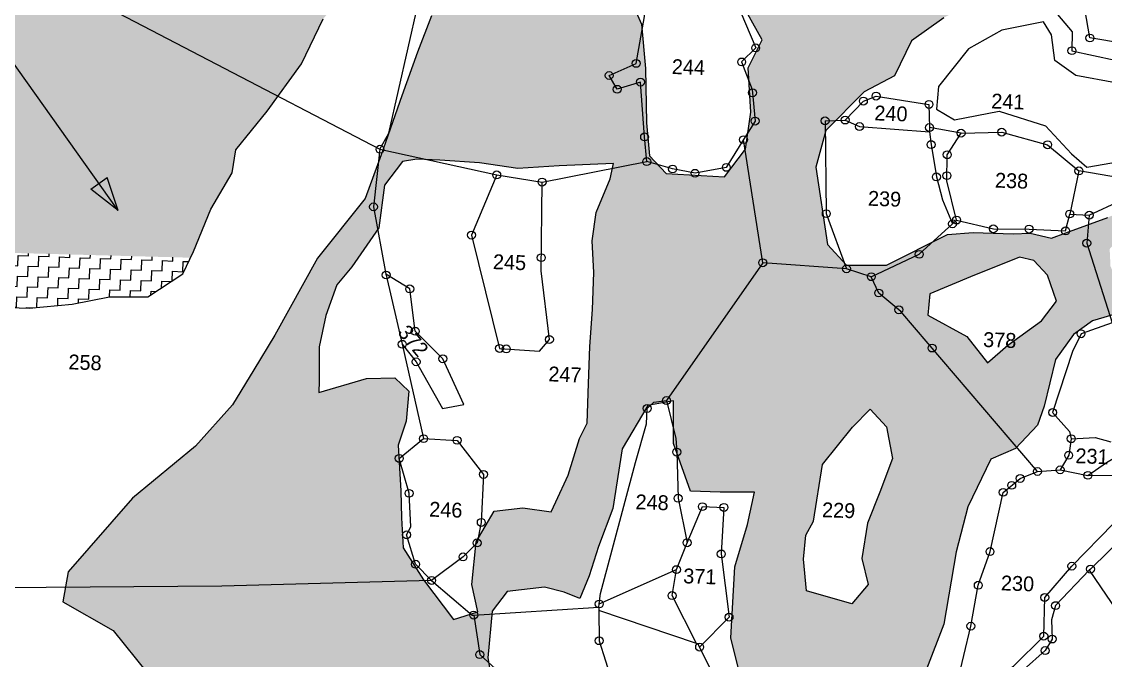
# Model space of a CAD drawing. Header units: metres. Extents: x 287285 to 291901, y 1993909 to 1999960.
# Drawn here: x 287884 to 288941, y 1997681 to 1998304 of the extents above; entities that cross this region are included whole.
import ezdxf
from ezdxf.enums import TextEntityAlignment as Align

# ---------------------------------------------------------------- set-up
doc = ezdxf.new("R2010")
doc.units = ezdxf.units.M
doc.header["$MEASUREMENT"] = 0
for name, color, linetype in [('POLY_HATCH', 12, 'Continuous'), ('POLY_PARCEL', 6, 'Continuous'), ('POLY_ROAD', 30, 'Continuous'), ('SYM_ARROW', 1, 'Continuous'), ('SYM_STONE', 1, 'Continuous'), ('TEXT_PARCEL', 7, 'Continuous')]:
    doc.layers.add(name, color=color, linetype=linetype)
doc.styles.add('TEXT_MAP', font='KRDEV050.TTF')
pattern_1 = [(357.8077746650779, (287053.6670893925, 1993864.824361824), (10.46239020061101, 9.690916929508985), [10.08403390624221, -10.08403390624221]), (87.80777466507791, (287063.7437429576, 1993864.438625188), (-9.690916929508983, 10.46239020061101), [10.08403390624221, -10.08403390624221])]

# ---------------------------------------------------------------- blocks, each defined once
blk = doc.blocks.new('STONE')
blk.add_circle((0, 0), 0.8510231522929323)
blk = doc.blocks.new('ARROWASPECT')
h = blk.add_hatch(color=256)
h.paths.add_polyline_path([(2.847414293257272, -2.847414293257272), (3.718424492809555, -1.976404093704985), (0, 0)])
h.paths.add_polyline_path([(0, 0), (1.976404093705, -3.718424492809547), (2.847414293257272, -2.847414293257272)])
for points in [[(0, 0), (17.15460829185389, -17.15460829185389)], [(0, 0), (1.976404093705, -3.718424492809547)], [(0, 0), (3.718424492809556, -1.976404093704986)], [(3.718424492809556, -1.976404093704986), (1.976404093705, -3.718424492809547)]]:
    blk.add_lwpolyline(points)
blk = doc.blocks.new('6254')
at = {"layer": 'POLY_HATCH'}
h = blk.add_hatch(dxfattribs=at)
h.set_pattern_fill('ZIGZAG', color=256, scale=80.6722712499377, angle=-2.192225334922076, style=0)
h.set_pattern_definition(pattern_1)
h.paths.add_polyline_path([(288233.6210204763, 1998398.211110149), (288273.1221455127, 1998410.628667791), (288289.4502860775, 1998400.252841924), (288292.4541286866, 1998369.492577004), (288281.1146078577, 1998328.137646882), (288267.2045869975, 1998292.452990873), (288251.6365866324, 1998249.866959234), (288231.307710001, 1998192.140536478), (288215.739709636, 1998149.554504839), (288168.9145357334, 1998091.449397794), (288167.3363395184, 1998088.623919748), (288205.4574461189, 1998087.490637361), (288228.8956242125, 1998121.035277007), (288234.6681838549, 1998162.603311695), (288252.2742334985, 1998185.609781689), (288266.2980997348, 1998187.858882225), (288288.5659174698, 1998187.006464997), (288327.4813466129, 1998184.12380465), (288364.8985593365, 1998178.512576058), (288405.4187221914, 1998181.140343837), (288458.4645078518, 1998183.288644941), (288455.0953313653, 1998168.094979235), (288441.2918271449, 1998135.192166061), (288437.4434450461, 1998107.48014328), (288438.8571468938, 1998080.552020055), (288803.2875594585, 1998069.718059434), (288807.1577539603, 1998071.336980756), (288855.275546479, 1998090.389533839), (288869.0864321532, 1998087.074912544), (288882.471384367, 1998072.632863599), (288884.3116527342, 1998067.309336656), (288950.6457774877, 1998065.337324247), (288944.1338368573, 1998081.416143097), (288943.3810240888, 1998098.160568203), (288959.3823400206, 1998115.65661007), (288990.3733148667, 1998124.221032153), (289015.0518978639, 1998113.525566485), (289018.1622037429, 1998085.547163515), (289003.4993964729, 1998066.606914531), (288998.1985319883, 1998063.923653346), (289028.44504912, 1998063.0244705), (289040.0419101664, 1998080.766119387), (289039.6085952523, 1998105.856126206), (289027.9348670314, 1998128.590464193), (289003.0965492651, 1998135.113155534), (288961.3443943883, 1998136.711437707), (288941.5405864033, 1998129.111719904), (288900.5412172837, 1998113.965578005), (288886.4108344077, 1998108.934634634), (288865.6945058964, 1998113.906566577), (288848.9404042074, 1998113.154948781), (288809.9717029125, 1998114.646679704), (288784.8139143031, 1998112.823788299), (288725.1362659507, 1998083.070016696), (288686.1143465266, 1998083.170816128), (288667.3754406996, 1998103.389690436), (288656.3332720587, 1998179.032611339), (288666.0680855345, 1998214.877095254), (288703.7441418545, 1998252.437936373), (288733.6095879483, 1998268.010270356), (288750.2498449138, 1998302.197460671), (288781.7732705126, 1998324.671170285), (288824.4305921259, 1998346.718688849), (288802.8017154245, 1998364.262254524), (288782.4048300926, 1998377.579753201), (288757.1938233539, 1998374.365930304), (288723.8985735267, 1998378.426417578), (288713.2971289175, 1998392.761913206), (288706.118078924, 1998423.682006033), (288700.5437626424, 1998460.112526986), (288674.4201813549, 1998469.470355902), (288676.6106109599, 1998490.281002017), (288679.0139947684, 1998516.655388045), (288685.3796317577, 1998537.306206254), (288697.725522408, 1998545.842693605), (288241.4015654774, 1998552.276488006), (288210.1028890479, 1998518.147217532), (288169.3771000734, 1998473.738294487), (288159.7414217836, 1998476.893087875), (288161.1790386201, 1998514.448159096), (288186.116492225, 1998546.924762105), (288187.6272074676, 1998553.034662453), (288087.3632386333, 1998554.448302371), (288074.5364216092, 1998506.590379507), (288057.4702311832, 1998461.275761542), (288022.6235191434, 1998461.216733067), (288011.0562812036, 1998486.732931969), (288021.6962344046, 1998546.223217655), (288023.7716287625, 1998555.344892036), (287915.4667821712, 1998556.871901751), (287913.5560532218, 1998526.713161797), (287906.7112369789, 1998493.543968434), (287899.9728840059, 1998463.15663702), (287893.987344454, 1998416.024897548), (287886.9295206378, 1998377.291983387), (287868.2512143938, 1998362.684354718), (287864.6084577622, 1998376.753470157), (287851.7027118132, 1998403.713893223), (287821.4571946405, 1998414.622462422), (287802.9918689586, 1998405.578555585), (287782.4958747994, 1998379.896758877), (287775.3848064953, 1998339.772931305), (287755.2615283197, 1998323.827647803), (287713.7223540049, 1998330.989651807), (287691.6675168319, 1998337.405790866), (287684.1157508548, 1998358.589370487), (287696.5275552955, 1998391.545458251), (287724.0281268252, 1998454.569204568), (287745.2695516467, 1998499.723993591), (287767.7429678376, 1998540.652715617), (287773.7138084889, 1998558.870502689), (287731.2306803614, 1998559.469480033), (287712.0454626385, 1998503.751010231), (287690.5910302437, 1998453.03250041), (287668.2314587763, 1998378.668205865), (287632.9129232306, 1998329.873402894), (287599.8322544312, 1998278.552498603), (287560.60470954, 1998236.872159815), (287530.0470772718, 1998203.217746927), (287510.8895647631, 1998176.091744137), (287494.4622883597, 1998147.468275654), (287476.8562657274, 1998124.461804627), (287470.851851555, 1998109.329341842), (288044.7189717819, 1998092.26914717), (288047.729349395, 1998098.487037963), (288064.6358314106, 1998139.62886352), (288085.5045409009, 1998175.047156385), (288089.3503618106, 1998197.574696691), (288120.0677295003, 1998235.401900953), (288153.8880486265, 1998281.46813568), (288175.0762283074, 1998325.231994245), (288204.3486240656, 1998361.721543674)])
h.paths.add_polyline_path([(288460.0315793582, 1998363.330696698), (288472.0173963159, 1998385.15935888), (288502.8486357405, 1998389.550989589), (288547.1712913011, 1998382.28245035), (288573.0818656678, 1998367.360917683), (288584.5426133266, 1998339.062857865), (288604.0875770627, 1998303.49048891), (288590.4970263931, 1998276.151398601), (288593.0216363788, 1998232.872777642), (288587.4620566459, 1998196.868447738), (288566.9128179988, 1998169.79573762), (288509.9047785049, 1998173.370987288), (288493.8428359789, 1998190.701449431), (288490.8922655216, 1998222.852643775), (288490.132097658, 1998275.814485268), (288486.21573387, 1998319.146382886), (288475.9870052445, 1998343.21839172)], flags=16)
h.paths.add_polyline_path([(288462.7760234794, 1998479.028858708), (288467.5901712449, 1998495.560162201), (288488.3597725605, 1998491.979176729), (288516.1945514822, 1998490.913654936), (288540.1735661989, 1998498.353527784), (288582.2451912664, 1998505.100811312), (288615.3274611841, 1998495.476619254), (288620.2022091852, 1998477.181436817), (288601.5239299524, 1998462.573807115), (288574.3886923, 1998445.503991425), (288563.4218868022, 1998413.88555746), (288536.7126359801, 1998407.943150306), (288510.4293462823, 1998413.128186814), (288495.166079559, 1998451.322571731), (288481.6214195875, 1998461.591845315)], flags=16)
h = blk.add_hatch(dxfattribs=at)
h.set_pattern_fill('ZIGZAG', color=256, scale=80.6722712499377, angle=-2.192225334922076, style=0)
h.set_pattern_definition(pattern_1)
h.paths.add_polyline_path([(287774.6200690499, 1997881.888083484), (287757.7520956261, 1997914.572039241), (287740.6711416402, 1997941.692273167), (287741.8425334266, 1997972.292709146), (287761.2662709854, 1998006.373347178), (287779.9978223699, 1998022.371906305), (287824.0468701217, 1998044.366132198), (287847.7596867995, 1998044.85136877), (287886.7283610831, 1998043.35963888), (287928.6934965221, 1998047.325078539), (287965.1981874143, 1998054.285465599), (288002.8283530362, 1998054.237942825), (288037.1352592282, 1998076.605100157), (288044.7189717819, 1998092.26914717), (287470.851851555, 1998109.329341842), (287467.6006848749, 1998101.135676751), (287462.6874006183, 1998045.60506186), (287452.0474210586, 1997986.114794255), (287436.7989178954, 1997951.874327282), (287411.2831505036, 1997867.880088862), (287397.3198838503, 1997830.804485349), (287382.4973148, 1997807.691463073), (287366.6098706031, 1997756.759847653), (287355.9166459029, 1997695.87864959), (287349.5051587232, 1997613.56885904), (287710.3468087787, 1997620.689490592), (287705.1911896212, 1997633.811762361), (287710.6975242135, 1997668.425161807), (287716.9492894681, 1997722.511553568), (287719.4059447757, 1997750.276851973), (287756.2833246403, 1997766.973753271), (287779.2965736902, 1997785.594345407), (287778.6502775614, 1997805.120613347), (287801.1843209991, 1997811.222848409), (287792.8797692647, 1997849.150852103)])
h = blk.add_hatch(dxfattribs=at)
h.set_pattern_fill('ZIGZAG', color=256, scale=80.6722712499377, angle=-2.192225334922076, style=0)
h.set_pattern_definition(pattern_1)
h.paths.add_polyline_path([(288890.2354444634, 1997990.386025244), (288907.8947122362, 1998014.783426729), (288926.5197733397, 1998028.00012494), (288951.8905425112, 1998035.386738177), (288984.1135087268, 1998039.725093262), (289012.2677584916, 1998047.005154216), (289026.7175851995, 1998060.381681368), (289028.44504912, 1998063.0244705), (288998.1985319883, 1998063.923653346), (288977.9156473918, 1998053.65659651), (288955.5945845161, 1998053.118083279), (288950.6457774877, 1998065.337324247), (288884.3116527342, 1998067.309336656), (288891.2551417135, 1998047.223216979), (288876.5923074323, 1998028.282969029), (288843.6239099019, 1998004.471604582), (288823.4473865859, 1997987.135390621), (288803.5297068662, 1998012.971246372), (288765.3064638973, 1998033.935985624), (288767.4968941549, 1998054.746648787), (288803.2875594585, 1998069.718059434), (288438.8571468938, 1998080.552020055), (288439.055533853, 1998076.773155019), (288437.671162157, 1998040.609014256), (288434.8950360062, 1998004.498133104), (288433.5106643102, 1997968.33399234), (288432.0198016806, 1997929.387973614), (288424.4754178099, 1997914.354135815), (288413.3488775429, 1997878.562927524), (288401.2032988049, 1997852.561492049), (288396.6553754369, 1997842.984806751), (288368.9270867963, 1997846.83218946), (288340.932572453, 1997843.724919879), (288323.0603241181, 1997813.763796562), (288318.6794912667, 1997772.14248625), (288324.6265498907, 1997745.448460421), (288300.6475081628, 1997738.008588606), (288271.4668654843, 1997776.735733903), (288251.7621933379, 1997808.135310451), (288250.0968593905, 1997837.451368255), (288249.7167889643, 1997863.932288485), (288247.2453971079, 1997908.601840936), (288255.1092518219, 1997931.981261483), (288257.6191522701, 1997961.137490346), (288244.180981927, 1997974.188607799), (288216.2929578648, 1997973.863199134), (288169.7798726991, 1997960.321092258), (288170.2058331708, 1997971.448518874), (288170.0919884472, 1998004.884091393), (288176.8303414203, 1998035.271422806), (288187.7439017776, 1998065.498926313), (288202.3534632545, 1998083.048227791), (288205.4574461189, 1998087.490637361), (288167.3363395184, 1998088.623919748), (288127.0173819837, 1998016.440037737), (288106.2019176339, 1997982.412675329), (288085.3864539366, 1997948.385329968), (288048.9956341267, 1997907.989352309), (287987.1275561693, 1997857.424934591), (287924.2607965147, 1997785.454089708), (287918.9674154733, 1997756.404413128), (287968.0583557652, 1997728.058829503), (288001.3077155469, 1997686.389995383), (288022.1911609335, 1997649.373420345), (288024.3196115931, 1997626.885240572), (288336.4038055729, 1997633.043721884), (288340.9916297686, 1997659.62870252), (288334.18532277, 1997700.285307518), (288338.7258903904, 1997746.079392157), (288353.3886976604, 1997765.01964114), (288389.7868719128, 1997769.198185365), (288409.1114736331, 1997764.279529047), (288424.2076228285, 1997758.129770177), (288433.4099862042, 1997780.064983608), (288442.87857463, 1997808.954832281), (288456.8418136194, 1997846.030419781), (288466.0368219001, 1997904.1830496), (288491.3469638248, 1997946.3961498), (288516.6112427153, 1997951.000902122), (288516.4056172483, 1997909.219763902), (288532.7411399194, 1997862.626520614), (288561.9676456321, 1997861.507723197), (288595.4226308809, 1997861.620027296), (288588.6310327674, 1997829.841765425), (288575.8997851473, 1997788.540110927), (288571.8457775816, 1997719.046949927), (288581.4888373252, 1997679.67472207), (288628.381992917, 1997666.735908717), (288668.6891488511, 1997663.799972745), (288707.3383799554, 1997653.962676121), (288745.2880157679, 1997662.260719048), (288763.0005556925, 1997688.049049957), (288780.0135009778, 1997731.972737464), (288792.471195464, 1997802.537172073), (288803.917206574, 1997846.673963112), (288826.603603327, 1997893.166406969), (288850.689135336, 1997903.388139699), (288872.4703660053, 1997926.234799866), (288878.7361882128, 1997944.858303748)])
h.paths.add_polyline_path([(288708.6920322824, 1997942.274771428), (288724.7539748084, 1997924.944309284), (288730.5412709996, 1997894.077493116), (288718.1294665589, 1997861.121405352), (288705.8241800632, 1997830.947194517), (288700.3178184596, 1997796.333796105), (288706.3181222241, 1997771.030700734), (288690.2635611518, 1997752.143728409), (288646.1538861532, 1997764.97598948), (288643.1500435441, 1997795.7362544), (288645.4469634302, 1997819.328761431), (288652.9381028131, 1997832.97168582), (288662.0265938014, 1997888.342455756), (288691.2989895596, 1997924.832005185)], flags=16)
for points in [[(288781.7732705126, 1998324.671170285), (288750.2498449138, 1998302.197460671), (288733.6095879483, 1998268.010270356), (288703.7441418545, 1998252.437936373), (288666.0680855345, 1998214.877095254), (288656.3332720587, 1998179.032611339), (288667.3754406996, 1998103.389690436), (288686.1143465266, 1998083.170816128), (288725.1362659507, 1998083.070016696), (288784.8139143031, 1998112.823788299), (288809.9717029125, 1998114.646679704), (288848.9404042074, 1998113.154948781), (288865.6945058964, 1998113.906566577), (288886.4108344077, 1998108.934634634), (288900.5412172836, 1998113.965578005), (288941.5405864033, 1998129.111719904)], [(288951.8905425112, 1998035.386738177), (288926.5197733397, 1998028.00012494), (288907.8947122362, 1998014.783426729), (288890.2354444634, 1997990.386025244), (288878.7361882128, 1997944.858303748), (288872.4703660053, 1997926.234799866), (288850.689135336, 1997903.388139699), (288826.603603327, 1997893.166406969), (288803.917206574, 1997846.673963112), (288792.471195464, 1997802.537172073), (288780.0135009778, 1997731.972737464), (288763.0005556925, 1997688.049049957)], [(288581.4888373252, 1997679.67472207), (288571.8457775816, 1997719.046949927), (288575.8997851473, 1997788.540110927), (288588.6310327674, 1997829.841765425), (288595.4226308809, 1997861.620027296), (288561.9676456321, 1997861.507723197), (288532.7411399194, 1997862.626520614), (288516.4056172483, 1997909.219763902), (288516.6112427153, 1997951.000902122), (288491.3469638248, 1997946.3961498), (288466.0368219001, 1997904.1830496), (288456.8418136194, 1997846.030419781), (288442.87857463, 1997808.954832281), (288433.4099862042, 1997780.064983608), (288424.2076228285, 1997758.129770177), (288409.1114736331, 1997764.279529047), (288389.7868719128, 1997769.198185365), (288353.3886976604, 1997765.01964114), (288338.7258903904, 1997746.079392157), (288334.18532277, 1997700.285307518), (288340.9916297686, 1997659.62870252)], [(287847.7596867995, 1998044.85136877), (287886.7283610831, 1998043.35963888), (287928.6934965221, 1998047.325078539), (287965.1981874143, 1998054.285465599), (288002.8283530362, 1998054.237942825), (288037.1352592282, 1998076.605100157), (288047.729349395, 1998098.487037963), (288064.6358314106, 1998139.62886352), (288085.5045409009, 1998175.047156385), (288089.3503618106, 1998197.574696691), (288120.0677295003, 1998235.401900953), (288153.8880486265, 1998281.46813568), (288175.0762283074, 1998325.231994245)], [(288281.1146078577, 1998328.137646882), (288267.2045869975, 1998292.452990873), (288251.6365866324, 1998249.866959234), (288231.307710001, 1998192.140536478), (288215.739709636, 1998149.554504839), (288168.9145357334, 1998091.449397794), (288127.0173819837, 1998016.440037737), (288106.2019176339, 1997982.412675329), (288085.3864539366, 1997948.385329968), (288048.9956341267, 1997907.989352309), (287987.1275561693, 1997857.424934591), (287924.2607965147, 1997785.454089708), (287918.9674154733, 1997756.404413128), (287968.0583557652, 1997728.058829503), (288001.3077155469, 1997686.389995383), (288022.1911609335, 1997649.373420345), (288026.160769862, 1997607.432453185), (287992.0668435795, 1997590.629000638), (287950.101708793, 1997586.663578026), (287870.9929684394, 1997559.046601827), (287846.7477010088, 1997544.652077723), (287810.4560170374, 1997543.255394414), (287755.6916259304, 1997569.032238736), (287714.0814372488, 1997611.183976657)], [(288547.1712913011, 1998382.28245035), (288502.8486357405, 1998389.550989589), (288472.0173963159, 1998385.15935888), (288460.0315793582, 1998363.330696698), (288475.9870052445, 1998343.21839172), (288486.21573387, 1998319.146382886), (288490.132097658, 1998275.814485268), (288490.8922655216, 1998222.852643775), (288493.8428359789, 1998190.701449431), (288509.9047785049, 1998173.370987288), (288566.9128179988, 1998169.79573762), (288587.4620566459, 1998196.868447738), (288593.0216363788, 1998232.872777642), (288590.4970263931, 1998276.151398601), (288604.0875770627, 1998303.49048891), (288584.5426133266, 1998339.062857865), (288573.0818656678, 1998367.360917683), (288547.1712913011, 1998382.28245035)], [(288879.3641061786, 1998320.534845441), (288838.6309897728, 1998312.343354797), (288805.875572152, 1998294.095695134), (288776.6031763938, 1998257.606145705), (288774.3595009957, 1998235.404552085), (288792.0793960154, 1998224.975466606), (288835.5960200257, 1998233.060403934), (288881.0441766747, 1998218.783936781), (288906.4755454293, 1998191.344047041), (288921.3054695746, 1998178.23965293), (288960.5936140488, 1998185.09348874), (288983.0211672055, 1998188.413862886), (288985.9037829848, 1998227.306587907), (288981.2952336751, 1998252.556423667), (288949.5514724191, 1998260.736408609), (288910.7957786976, 1998267.79186033), (288890.4521385063, 1998282.500289465), (288887.2353423462, 1998307.696831519), (288879.3641061786, 1998320.534845441)], [(288252.2742334985, 1998185.609781689), (288234.6681838549, 1998162.603311695), (288228.8956242125, 1998121.035277007), (288202.3534632545, 1998083.048227791), (288187.7439017776, 1998065.498926313), (288176.8303414203, 1998035.271422806), (288170.0919884472, 1998004.884091393), (288170.2058331708, 1997971.448518874), (288169.7798726991, 1997960.321092258), (288216.2929578648, 1997973.863199134), (288244.180981927, 1997974.188607799), (288257.6191522701, 1997961.137490346), (288255.1092518219, 1997931.981261483), (288247.2453971079, 1997908.601840936), (288249.7167889643, 1997863.932288485), (288250.0968593905, 1997837.451368255), (288251.7621933379, 1997808.135310451), (288271.4668654843, 1997776.735733903), (288300.6475081628, 1997738.008588606), (288324.6265498907, 1997745.448460421), (288318.6794912667, 1997772.14248625), (288323.0603241181, 1997813.763796562), (288340.932572453, 1997843.724919879), (288368.9270867963, 1997846.83218946), (288396.6553754369, 1997842.984806751), (288401.2032988049, 1997852.561492049), (288413.3488775429, 1997878.562927524), (288424.4754178099, 1997914.354135815), (288432.0198016806, 1997929.387973614), (288433.5106643102, 1997968.33399234), (288434.8950360062, 1998004.498133104), (288437.671162157, 1998040.609014256), (288439.055533853, 1998076.773155019), (288437.4434450461, 1998107.48014328), (288441.2918271449, 1998135.192166061), (288455.0953313653, 1998168.094979235), (288458.4645078518, 1998183.288644941), (288405.4187221914, 1998181.140343837), (288364.8985593365, 1998178.512576058), (288327.4813466129, 1998184.12380465), (288288.5659174699, 1998187.006464997), (288266.2980997348, 1998187.858882225), (288252.2742334985, 1998185.609781689)], [(288855.275546479, 1998090.389533839), (288807.1577539602, 1998071.336980756), (288767.4968941549, 1998054.746648787), (288765.3064638973, 1998033.935985624), (288803.5297068662, 1998012.971246372), (288823.4473865859, 1997987.135390621), (288843.623909902, 1998004.471604582), (288876.5923074323, 1998028.282969029), (288891.2551417135, 1998047.223216979), (288882.471384367, 1998072.632863599), (288869.0864321532, 1998087.074912544), (288855.275546479, 1998090.389533839)], [(288652.9381028131, 1997832.97168582), (288662.0265938014, 1997888.342455756), (288691.2989895596, 1997924.832005185), (288708.6920322824, 1997942.274771428), (288724.7539748084, 1997924.944309284), (288730.5412709996, 1997894.077493116), (288718.1294665589, 1997861.121405352), (288705.8241800632, 1997830.947194517), (288700.3178184596, 1997796.333796105), (288706.3181222241, 1997771.030700734), (288690.2635611518, 1997752.143728409), (288646.1538861532, 1997764.97598948), (288643.1500435441, 1997795.7362544), (288645.4469634302, 1997819.328761431), (288652.9381028131, 1997832.97168582)]]:
    blk.add_lwpolyline(points, dxfattribs=at)
at = {"layer": 'POLY_PARCEL'}
for points in [[(288230.2400792905, 1998197.741039818), (288238.8267615123, 1998213.379154088), (288277.1711074068, 1998380.361228096), (288429.3622710716, 1998523.02669291)], [(287894.7787127887, 1998373.696337904), (288230.2400792905, 1998197.741039818)], [(288491.0203110662, 1998184.963019246), (288488.9995761007, 1998209.063082634), (288485.1642992945, 1998262.64820874), (288462.3323941039, 1998255.678068035), (288454.5113184084, 1998269.214470266), (288480.9594000819, 1998280.948768943), (288489.0886770571, 1998326.721993014), (288489.1610485719, 1998341.426997826), (288470.7698980649, 1998360.760883281), (288479.131867399, 1998374.168049985), (288490.850217167, 1998372.738958458), (288517.017202556, 1998377.130138496), (288563.2422568539, 1998378.442375764)], [(288563.2422568539, 1998378.442375764), (288597.8481558432, 1998295.734575326), (288584.0793534359, 1998282.044111184), (288594.3334390391, 1998255.177563129), (288597.0714601033, 1998224.186400913), (288585.7375262855, 1998206.095273576)], [(288685.1106509294, 1998224.986695736), (288702.9854515265, 1998243.422567362), (288715.4372670537, 1998248.338767284), (288767.1153445432, 1998239.987132731), (288767.5294083665, 1998217.380670887)], [(288665.4613470439, 1998224.268093004), (288685.1106509294, 1998224.986695736)], [(288665.4613470439, 1998224.268093004), (288666.4029080632, 1998133.534020185), (288686.0399882321, 1998079.581843789)], [(288685.1106509294, 1998224.986695736), (288699.090765079, 1998218.568420226), (288767.6891302025, 1998213.093127573)], [(288798.4132400131, 1998211.824767564), (288767.5294083665, 1998217.380670887)], [(288767.5294083665, 1998217.380670887), (288767.5916012258, 1998213.985154498), (288767.6891302025, 1998213.093127573)], [(288767.6891302025, 1998213.093127573), (288769.0449407084, 1998200.692510686), (288774.2133570442, 1998169.118040112), (288780.2276511637, 1998146.826123115), (288789.7764663773, 1998123.251423326)], [(288793.8103433333, 1998126.933625517), (288784.3685422773, 1998165.297476791), (288784.8531900393, 1998190.772433261), (288798.4132400131, 1998211.824767564)], [(288798.4132400131, 1998211.824767564), (288838.1632486137, 1998212.680499495), (288883.0140878565, 1998200.222030413), (288913.5256311797, 1998174.598353476)], [(288585.7375262855, 1998206.095273576), (288568.7903877937, 1998179.044397386), (288538.1587341545, 1998173.353360313), (288516.247692246, 1998177.623923483), (288491.0203110662, 1998184.963019246)], [(288604.0972351567, 1998085.746905102), (288585.7375262855, 1998206.095273576)], [(288230.2400792905, 1998197.741039818), (288223.7151171104, 1998141.456678637), (288235.7083528817, 1998075.74686023)], [(288230.2400792905, 1998197.741039818), (288344.269945068, 1998172.299313205)], [(288388.6380958158, 1998165.208031796), (288491.0203110662, 1998184.963019246)], [(288987.8752506848, 1998188.098095761), (288964.5852773314, 1998165.638406098), (288913.5256311797, 1998174.598353476)], [(288344.269945068, 1998172.299313205), (288319.44024555, 1998113.613755872), (288346.600765703, 1998002.718341138), (288385.7503437718, 1997999.911887679), (288395.3468172858, 1998011.314780408), (288387.4430936126, 1998078.315444254), (288388.6380958158, 1998165.208031796)], [(288344.269945068, 1998172.299313205), (288388.6380958158, 1998165.208031796)], [(288913.5256311797, 1998174.598353476), (288904.3962656108, 1998132.505559928)], [(288923.4807886496, 1998131.28474477), (288954.4675317111, 1998145.476636244), (289017.6233813075, 1998135.119602861), (289055.4670690643, 1998073.891797344)], [(288789.7764663773, 1998123.251423326), (288793.8103433333, 1998126.933625517)], [(288793.8103433333, 1998126.933625517), (288829.7764578785, 1998118.202938169), (288864.5916834834, 1998117.850713639), (288900.330333637, 1998115.992374632), (288904.3962656108, 1998132.505559928)], [(288904.3962656108, 1998132.505559928), (288923.4807886496, 1998131.28474477)], [(288923.4807886496, 1998131.28474477), (288920.96189492, 1998103.926621874), (288945.4500609086, 1998026.018461458)], [(288710.2689863762, 1998071.79071117), (288757.212249719, 1998093.526166156), (288789.7764663773, 1998123.251423326)], [(288604.0972351567, 1998085.746905102), (288509.6599332176, 1997951.30174128)], [(288686.0399882321, 1998079.581843789), (288604.0972351567, 1998085.746905102)], [(288251.4363268262, 1998007.044897523), (288265.0041653809, 1997989.856687401), (288290.7291838599, 1997944.258295691), (288311.4705701952, 1997947.876658539), (288291.1149312519, 1997992.779236894), (288264.1879789122, 1998019.793770964), (288258.9045359156, 1998061.177816876), (288235.7083528817, 1998075.74686023)], [(288235.7083528817, 1998075.74686023), (288235.8800856157, 1998074.805952623), (288251.4363268262, 1998007.044897523)], [(288710.2689863762, 1998071.79071117), (288686.0399882321, 1998079.581843789)], [(288872.1893652668, 1997880.910907863), (288738.8928958922, 1998037.847593307), (288717.5065416032, 1998055.825353215), (288710.2689863762, 1998071.79071117)], [(288945.4500609086, 1998026.018461458), (288915.1208571594, 1998015.413226343), (288906.6089695458, 1997998.089722879), (288887.1600263618, 1997938.532298235), (288903.6106033041, 1997919.762970649), (288905.3075598278, 1997912.834369809)], [(288251.4363268262, 1998007.044897523), (288272.0047636986, 1997914.744744528)], [(288279.455642153, 1997776.206313278), (288074.4895533332, 1997771.174049367), (287859.6422904155, 1997770.245360534), (287530.484755394, 1997936.787099873), (287441.2599832098, 1997984.458960969)], [(288443.3090028186, 1997752.661727574), (288444.4837618899, 1997762.88512863), (288479.3105416866, 1997890.980482533), (288490.1469819346, 1997928.516230515), (288490.7279154306, 1997943.692039718), (288497.3392963481, 1997949.812340284), (288509.6599332176, 1997951.30174128)], [(288509.6599332176, 1997951.30174128), (288518.540839434, 1997914.192297425), (288519.5043301985, 1997900.918405135), (288520.7192272376, 1997855.768028439), (288529.356516413, 1997812.294541612)], [(288279.455642153, 1997776.206313278), (288263.8722972526, 1997792.000894807), (288255.1626359099, 1997820.769359775), (288259.3811001468, 1997828.452027317), (288257.6977086475, 1997861.363855902), (288248.2145416883, 1997895.554789153), (288272.0047636986, 1997914.744744528)], [(288272.0047636986, 1997914.744744528), (288304.8044565993, 1997912.998909486), (288330.5081214729, 1997879.657834455), (288328.2192797599, 1997832.680526787), (288324.0221421172, 1997812.740543599), (288310.2533673737, 1997799.050095469), (288279.455642153, 1997776.206313278)], [(288905.3075598278, 1997912.834369809), (288928.7448085332, 1997914.109609211), (288944.0002081537, 1997909.789432702)], [(288905.3075598278, 1997912.834369809), (288902.7298325966, 1997896.75447088), (288894.3253109531, 1997882.514831751)], [(288872.1893652668, 1997880.910907863), (288894.3253109531, 1997882.514831751)], [(288894.3253109531, 1997882.514831751), (288921.4764093127, 1997877.025711767)], [(288791.9683294728, 1997660.588611749), (288792.597735637, 1997672.655794861), (288806.5648872606, 1997729.971770735), (288813.9794914683, 1997769.889222075), (288825.5401607344, 1997802.784320132), (288838.546408566, 1997860.627334815), (288855.2541412149, 1997874.205296027), (288872.1893652668, 1997880.910907863)], [(288529.356516413, 1997812.294541612), (288544.439664053, 1997847.506108475), (288565.5022405526, 1997846.699828162), (288562.7797966506, 1997801.209901529), (288570.1789086704, 1997739.445943096), (288541.3508218598, 1997710.240972686)], [(288518.9828906655, 1997786.019353504), (288529.356516413, 1997812.294541612)], [(288279.455642153, 1997776.206313278), (288319.05483641, 1997742.109449678), (288320.57828521, 1997742.201828833)], [(288443.3090028186, 1997752.661727574), (288518.9828906655, 1997786.019353504)], [(288538.3867136142, 1997713.832823058), (288514.5796158779, 1997760.694420058), (288518.9828906655, 1997786.019353504)], [(288922.5149439122, 1997784.182183251), (288992.830087491, 1997680.325818505), (288995.9285843931, 1997659.795033805)], [(288320.57828521, 1997742.201828833), (288442.959805604, 1997749.622820907)], [(288442.959805604, 1997749.622820907), (288443.3090028186, 1997752.661727574)], [(288442.959805604, 1997749.622820907), (288442.981718094, 1997746.25699756)], [(288538.3867136142, 1997713.832823058), (288442.981718094, 1997746.25699756)], [(288442.981718094, 1997746.25699756), (288443.1737049712, 1997716.767244822), (288455.4084310076, 1997677.568378133), (288466.5297216414, 1997647.727085056), (288496.8104938013, 1997618.623128153)], [(288320.57828521, 1997742.201828833), (288326.3804039943, 1997703.517503584), (288376.6155182072, 1997657.471131986), (288440.6568870597, 1997626.094301231), (288456.5614221246, 1997605.87507654)], [(288541.3508218598, 1997710.240972686), (288539.7842383994, 1997713.357862734), (288538.3867136142, 1997713.832823058)], [(288594.9680661263, 1997604.368825513), (288571.6922095518, 1997649.873445666), (288541.3508218598, 1997710.240972686)]]:
    blk.add_lwpolyline(points, dxfattribs=at)
at = {"layer": 'POLY_ROAD'}
for points in [[(289099.2623195258, 1998260.678374766), (289099.1385654443, 1998260.824954476), (289069.9300440702, 1998300.989003337), (289043.0918012068, 1998307.311601324), (289020.1210376985, 1998307.014209176), (288957.4163634732, 1998299.118277769), (288924.6547137523, 1998304.490906842), (288919.8558130133, 1998332.91586621), (288871.2377315513, 1998358.406144236), (288846.604634848, 1998360.820007037), (288789.6278952079, 1998425.661360799), (288788.5518629794, 1998435.998849514), (288777.1904310955, 1998467.425913215)], [(288778.110506687, 1998412.311544907), (288835.6847922414, 1998355.390178295), (288855.3565216376, 1998346.400094741), (288882.2060087962, 1998340.371233091), (288907.1772724514, 1998310.669407076), (288907.0566960086, 1998292.140696699), (288949.3715461444, 1998282.578030148)], [(288921.4764093127, 1997877.025711767), (288939.621541411, 1997889.65959305), (288951.833850253, 1997896.729799645)], [(288791.9683294728, 1997660.588611749), (288795.8998271887, 1997659.71765974), (288848.2740611697, 1997690.853855713), (288877.8636939335, 1997719.980403901), (288878.9495916549, 1997757.762901762), (288905.4646732305, 1997788.301795816), (288946.3473701249, 1997829.964305892), (288960.3112625545, 1997846.360529896), (288968.7682361612, 1997850.719767465), (288967.1870877627, 1997865.909934361), (288948.4835573705, 1997876.352090022), (288921.4764093127, 1997877.025711767)], [(289004.1695963898, 1997854.486853449), (288981.2663034571, 1997839.054943266), (288976.1173912186, 1997836.370214289), (288923.7056586035, 1997785.422858195), (288922.5149439122, 1997784.182183251)], [(288922.5149439122, 1997784.182183251), (288889.4955540891, 1997749.777359055), (288885.3594327407, 1997735.886756227), (288886.0830642908, 1997717.127131378), (288879.1640395158, 1997705.864654051), (288857.9055368263, 1997687.226057034), (288826.6540291468, 1997661.7654097)]]:
    blk.add_lwpolyline(points, dxfattribs=at)
at = {"layer": 'SYM_ARROW', "xscale": 8.067227124993769, "yscale": 8.067227124993769, "zscale": 8.067227124993769, "rotation": 170.2405271916508}
blk.add_blockref('ARROWASPECT', (287974.1256501523, 1998138.625186438), dxfattribs=at)
at = {"layer": 'SYM_STONE', "xscale": 4.538135401083283, "yscale": 4.538135401083283, "zscale": 4.538135401083283, "rotation": 357.8077746650779}
for p in [(288924.6547137523, 1998304.490906842), (288597.8481558432, 1998295.734575326), (288907.0566960086, 1998292.140696699), (288480.9594000819, 1998280.948768943), (288584.0793534359, 1998282.044111184), (288454.5113184084, 1998269.214470266), (288485.1642992945, 1998262.64820874), (288462.3323941039, 1998255.678068035), (288594.6196040871, 1998251.938513021), (288702.9854515265, 1998243.422567362), (288715.4372670537, 1998248.338767284), (288767.1153445432, 1998239.987132731), (288597.0714601033, 1998224.186400913), (288665.4613470439, 1998224.268093004), (288685.1106509294, 1998224.986695736), (288699.090765079, 1998218.568420226), (288767.5294083665, 1998217.380670887), (288488.9995761007, 1998209.063082634), (288798.4132400131, 1998211.824767564), (288838.1632486137, 1998212.680499495), (288230.2400792905, 1998197.741039818), (288585.7375262855, 1998206.095273576), (288769.0449407084, 1998200.692510686), (288883.0140878565, 1998200.222030413), (288784.8531900393, 1998190.772433261), (288491.0203110662, 1998184.963019246), (288516.247692246, 1998177.623923483), (288568.7903877937, 1998179.044397386), (288344.269945068, 1998172.299313205), (288388.6380958158, 1998165.208031796), (288538.1587341545, 1998173.353360313), (288774.2133570442, 1998169.118040112), (288784.4645083894, 1998170.341825943), (288913.5256311797, 1998174.598353476), (288223.7151171104, 1998141.456678637), (288666.4029080632, 1998133.534020185), (288904.3962656108, 1998132.505559928), (288789.7764663773, 1998123.251423326), (288793.8103433333, 1998126.933625517), (288923.4807886496, 1998131.28474477), (288319.44024555, 1998113.613755872), (288829.7764578785, 1998118.202938169), (288864.5916834834, 1998117.850713639), (288900.330333637, 1998115.992374632), (288920.96189492, 1998103.926621874), (288387.6218674991, 1998091.314688557), (288757.212249719, 1998093.526166156), (288604.0972351567, 1998085.746905102), (288686.0399882321, 1998079.581843789), (288235.8800856157, 1998074.805952623), (288710.2689863762, 1998071.79071117), (288258.9045359156, 1998061.177816876), (288717.5065416032, 1998055.825353215), (288737.0747623187, 1998039.375949586), (288264.1879789122, 1998019.793770964), (288251.4363268262, 1998007.044897523), (288395.3468172858, 1998011.314780408), (288915.1208571594, 1998015.413226343), (288346.600765703, 1998002.718341138), (288353.1184579754, 1998002.251117711), (288769.4382872265, 1998001.884956832), (288265.0041653809, 1997989.856687401), (288291.1149312519, 1997992.779236894), (288490.7279154306, 1997943.692039718), (288509.6599332176, 1997951.30174128), (288887.1600263618, 1997938.532298235), (288272.0047636986, 1997914.744744528), (288304.8044565993, 1997912.998909486), (288905.3075598278, 1997912.834369809), (288519.5043301985, 1997900.918405135), (288248.2145416883, 1997895.554789153), (288902.7298325966, 1997896.75447088), (288330.5081214729, 1997879.657834455), (288872.1893652668, 1997880.910907863), (288894.3253109531, 1997882.514831751), (288855.2541412149, 1997874.205296027), (288921.4764093127, 1997877.025711767), (288257.6977086475, 1997861.363855902), (288838.546408566, 1997860.627334815), (288846.9371847794, 1997867.446311175), (288520.7192272376, 1997855.768028439), (288544.439664053, 1997847.506108475), (288565.5022405526, 1997846.699828162), (288328.2192797599, 1997832.680526787), (288255.1626359099, 1997820.769359775), (288324.0221421172, 1997812.740543599), (288529.356516413, 1997812.294541612), (288310.2533673737, 1997799.050095469), (288562.7797966506, 1997801.209901529), (288825.5401607344, 1997802.784320132), (288263.8722972526, 1997792.000894807), (288518.9828906655, 1997786.019353504), (288905.4646732305, 1997788.301795816), (288923.7056586035, 1997785.422858195), (288279.455642153, 1997776.206313278), (288813.9794914683, 1997769.889222075), (288443.3090028186, 1997752.661727574), (288514.5796158779, 1997760.694420058), (288878.9495916549, 1997757.762901762), (288320.57828521, 1997742.201828833), (288889.4955540891, 1997749.777359055), (288570.1789086704, 1997739.445943096), (288806.5648872606, 1997729.971770735), (288877.8636939335, 1997719.980403901), (288443.1737049712, 1997716.767244822), (288541.3508218598, 1997710.240972686), (288886.0830642908, 1997717.127131378), (288326.3804039943, 1997703.517503584), (288879.1640395158, 1997705.864654051)]:
    blk.add_blockref('STONE', p, dxfattribs=at)
at = {"layer": 'TEXT_PARCEL', "style": 'TEXT_MAP'}
for s, rotation, p in [('244', 357.8077746644944, (288532.0329542779, 1998277.259769466)), ('241', 357.8077746644944, (288844.3232849116, 1998242.706155953)), ('240', 357.8077746644944, (288729.9429713358, 1998231.265212931)), ('238', 357.8077746644944, (288847.6890312088, 1998165.21435535)), ('239', 357.8077746644944, (288723.4596152082, 1998147.880469375)), ('245', 357.8077746644944, (288356.6115531835, 1998086.963667237)), ('372', 310.0395936522921, (288262.2522587053, 1998010.446030841)), ('378', 357.8077746644944, (288835.6613526647, 1998009.517236213)), ('258', 357.8077746644944, (287941.2657393203, 1997990.232013186)), ('247', 357.8077746644944, (288410.4857666334, 1997977.196384042)), ('231', 357.8077746644944, (288925.5454217449, 1997895.668388895)), ('246', 357.8077746644944, (288293.609630005, 1997845.225422746)), ('248', 357.8077746644944, (288495.3236960504, 1997851.892571198)), ('229', 357.8077746644944, (288677.6647474482, 1997843.580297607)), ('371', 357.8077746644944, (288541.7444572007, 1997779.349182806)), ('230', 357.8077746644944, (288852.3726458935, 1997771.550082025))]:
    blk.add_text(s, height=14.52100882498878, rotation=rotation, dxfattribs=at).set_placement(p, align=Align.MIDDLE)

msp = doc.modelspace()

# ---------------------------------------------------------------- block references
at = {"xscale": 0.9976943660163097, "yscale": 0.9976943660163097, "zscale": 0.9976943660163097, "rotation": 0.1656024648833285}
msp.add_blockref('6254', (6430.640346184846, 3766.124917179699), dxfattribs=at)

doc.saveas('drawing.dxf')
